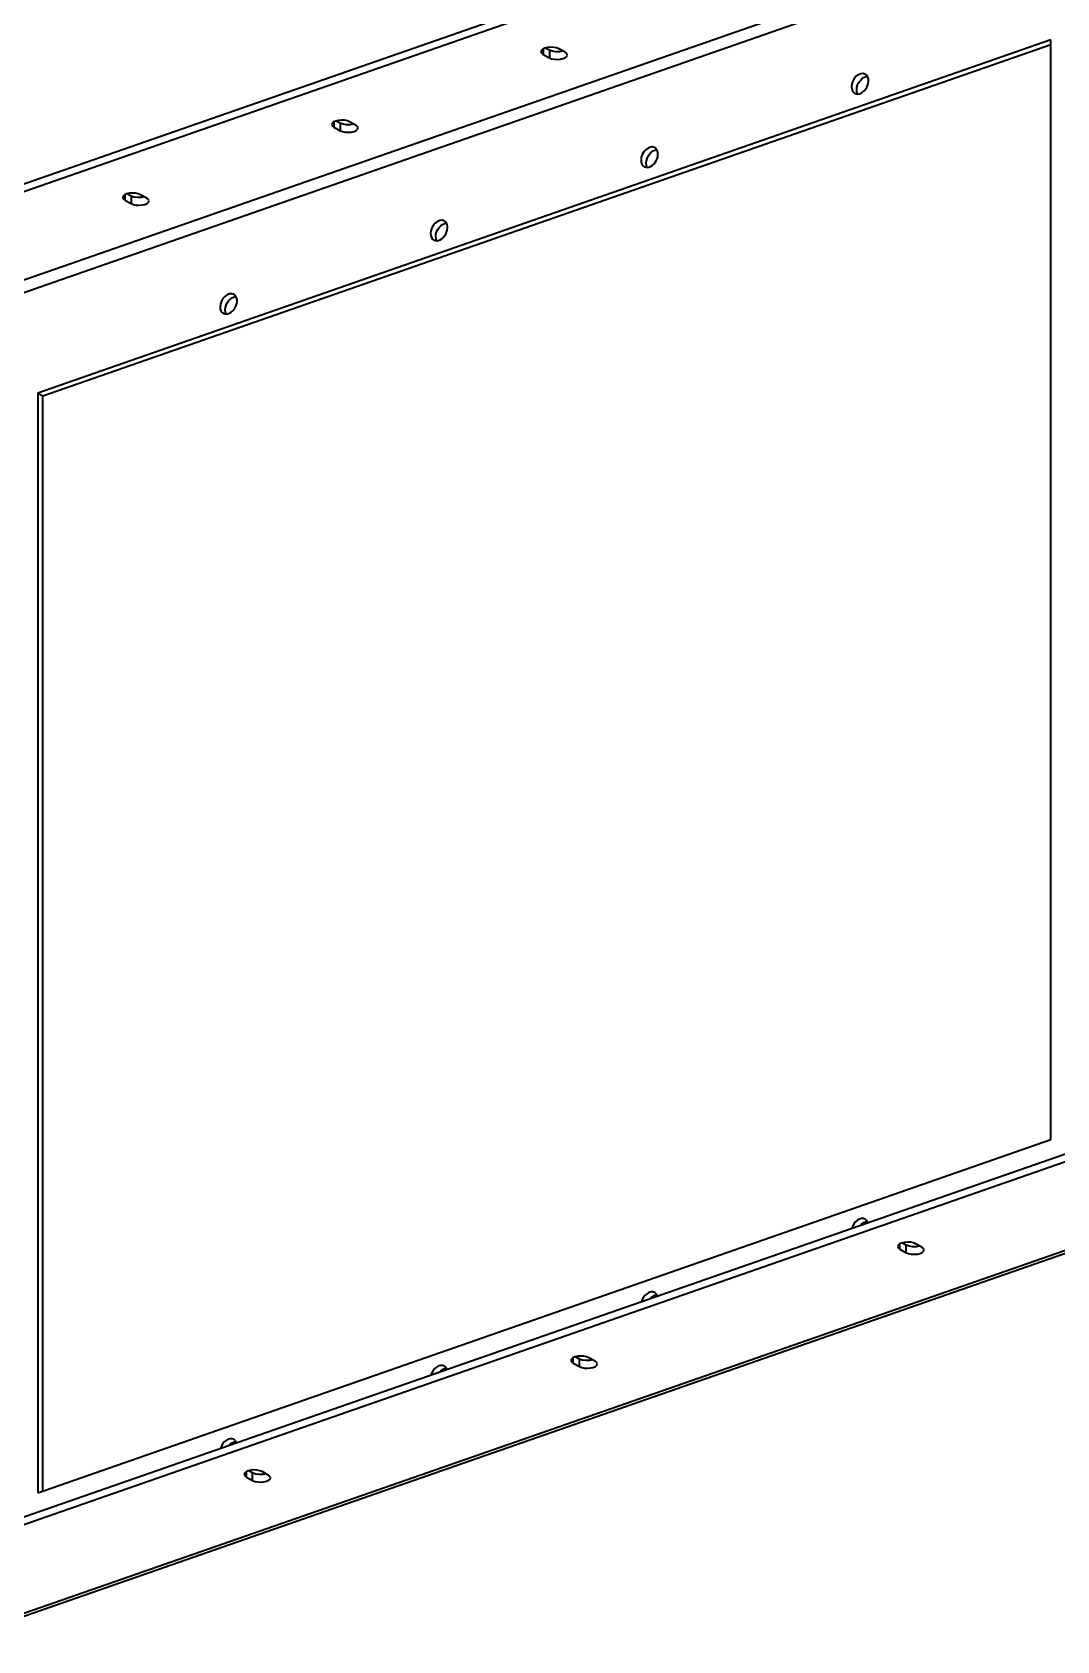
# Model space of a CAD drawing. Header units: millimetres. Extents: x 0 to 420, y 0 to 297.
# Drawn here: x 265.3 to 326.5, y 149.4 to 245.5 of the extents above; entities that cross this region are included whole.
import ezdxf

# ---------------------------------------------------------------- set-up
doc = ezdxf.new("R2010")
doc.units = ezdxf.units.MM

msp = doc.modelspace()

# ---------------------------------------------------------------- linework, layer by layer
at = {"color": 1, "lineweight": 35}
for p, q in [((248.107, 230.584), (323.884, 257)), ((248.107, 230.134), (323.884, 256.55)), ((325.92, 251.958), (254.377, 227.018)), ((254.689, 226.398), (326.194, 251.325)), ((326.139, 245.005), (265.622, 223.909)), ((265.934, 223.739), (326.139, 244.726)), ((295.707, 244.383), (295.679, 244.304)), ((295.679, 244.304), (295.712, 244.217)), ((295.789, 244.455), (295.707, 244.383)), ((295.712, 244.217), (295.81, 244.141)), ((295.918, 244.513), (295.789, 244.455)), ((295.81, 244.467), (295.81, 244.141)), ((295.81, 244.141), (296.185, 243.936)), ((296.08, 244.551), (295.918, 244.513)), ((296.185, 244.386), (295.94, 244.52)), ((296.261, 244.565), (296.08, 244.551)), ((296.354, 244.323), (296.185, 244.386)), ((296.185, 244.386), (296.185, 243.936)), ((296.444, 244.555), (296.261, 244.565)), ((296.565, 244.291), (296.354, 244.323)), ((296.611, 244.522), (296.444, 244.555)), ((296.788, 244.295), (296.565, 244.291)), ((296.747, 244.467), (296.611, 244.522)), ((297.122, 244.263), (296.747, 244.467)), ((296.992, 244.334), (296.788, 244.295)), ((297.22, 244.186), (297.122, 244.263)), ((297.253, 244.1), (297.22, 244.186)), ((326.139, 179.301), (326.139, 245.005)), ((296.185, 243.936), (296.321, 243.882)), ((296.321, 243.882), (296.488, 243.848)), ((296.488, 243.848), (296.671, 243.838)), ((296.671, 243.838), (296.852, 243.853)), ((296.852, 243.853), (297.014, 243.891)), ((297.014, 243.891), (297.143, 243.949)), ((297.143, 243.949), (297.225, 244.02)), ((297.225, 244.02), (297.253, 244.1)), ((314.25, 242.372), (314.231, 242.204)), ((314.231, 242.204), (314.244, 242.077)), ((314.308, 242.54), (314.25, 242.372)), ((314.398, 242.697), (314.308, 242.54)), ((314.515, 242.829), (314.398, 242.697)), ((314.649, 242.926), (314.515, 242.829)), ((314.556, 242.171), (314.595, 242.311)), ((314.595, 242.311), (314.658, 242.445)), ((314.79, 242.981), (314.649, 242.926)), ((314.658, 242.445), (314.741, 242.567)), ((314.741, 242.567), (314.841, 242.67)), ((314.927, 242.99), (314.79, 242.981)), ((314.841, 242.67), (314.951, 242.75)), ((315.049, 242.952), (314.927, 242.99)), ((314.951, 242.75), (315.066, 242.801)), ((315.122, 242.898), (315.049, 242.952)), ((315.066, 242.801), (315.181, 242.822)), ((315.179, 242.825), (315.122, 242.898)), ((315.139, 242.163), (315.192, 242.278)), ((315.22, 242.734), (315.179, 242.825)), ((315.192, 242.278), (315.228, 242.398)), ((315.242, 242.63), (315.22, 242.734)), ((315.228, 242.398), (315.245, 242.517)), ((315.245, 242.517), (315.242, 242.63)), ((314.244, 242.077), (314.283, 241.965)), ((314.283, 241.965), (314.345, 241.874)), ((314.345, 241.874), (314.427, 241.81)), ((314.427, 241.81), (314.512, 241.779)), ((314.512, 241.779), (314.605, 241.77)), ((314.543, 242.034), (314.556, 242.171)), ((314.56, 241.892), (314.543, 242.034)), ((314.608, 241.77), (314.56, 241.892)), ((314.605, 241.77), (314.703, 241.785)), ((314.703, 241.785), (314.802, 241.823)), ((314.802, 241.823), (314.899, 241.882)), ((314.899, 241.882), (314.99, 241.961)), ((314.99, 241.961), (315.071, 242.055)), ((315.071, 242.055), (315.139, 242.163)), ((283.213, 240.028), (283.185, 239.948)), ((283.185, 239.948), (283.218, 239.862)), ((283.295, 240.1), (283.213, 240.028)), ((283.218, 239.862), (283.316, 239.785)), ((283.424, 240.157), (283.295, 240.1)), ((283.316, 240.112), (283.316, 239.785)), ((283.316, 239.785), (283.691, 239.581)), ((283.586, 240.195), (283.424, 240.157)), ((283.691, 240.031), (283.446, 240.164)), ((283.767, 240.21), (283.586, 240.195)), ((283.86, 239.968), (283.691, 240.031)), ((283.691, 240.031), (283.691, 239.581)), ((283.691, 239.581), (283.827, 239.527)), ((283.95, 240.2), (283.767, 240.21)), ((283.827, 239.527), (283.994, 239.493)), ((284.071, 239.936), (283.86, 239.968)), ((284.117, 240.166), (283.95, 240.2)), ((283.994, 239.493), (284.177, 239.483)), ((284.294, 239.94), (284.071, 239.936)), ((284.253, 240.112), (284.117, 240.166)), ((284.177, 239.483), (284.358, 239.498)), ((284.628, 239.908), (284.253, 240.112)), ((284.498, 239.978), (284.294, 239.94)), ((284.358, 239.498), (284.521, 239.536)), ((284.521, 239.536), (284.649, 239.593)), ((284.726, 239.831), (284.628, 239.908)), ((284.649, 239.593), (284.731, 239.665)), ((284.759, 239.744), (284.726, 239.831)), ((284.731, 239.665), (284.759, 239.744)), ((301.943, 238.446), (301.826, 238.314)), ((302.077, 238.543), (301.943, 238.446)), ((302.218, 238.598), (302.077, 238.543)), ((302.355, 238.607), (302.218, 238.598)), ((302.269, 238.288), (302.379, 238.367)), ((302.477, 238.569), (302.355, 238.607)), ((302.379, 238.367), (302.494, 238.418)), ((302.55, 238.516), (302.477, 238.569)), ((302.494, 238.418), (302.609, 238.439)), ((302.607, 238.442), (302.55, 238.516)), ((302.648, 238.352), (302.607, 238.442)), ((302.67, 238.248), (302.648, 238.352)), ((301.678, 237.989), (301.659, 237.821)), ((301.659, 237.821), (301.672, 237.694)), ((301.672, 237.694), (301.711, 237.582)), ((301.736, 238.158), (301.678, 237.989)), ((301.711, 237.582), (301.773, 237.492)), ((301.826, 238.314), (301.736, 238.158)), ((301.773, 237.492), (301.855, 237.428)), ((301.855, 237.428), (301.94, 237.396)), ((301.94, 237.396), (302.033, 237.387)), ((301.971, 237.651), (301.984, 237.789)), ((301.988, 237.509), (301.971, 237.651)), ((301.984, 237.789), (302.023, 237.928)), ((302.036, 237.388), (301.988, 237.509)), ((302.023, 237.928), (302.086, 238.062)), ((302.033, 237.387), (302.131, 237.402)), ((302.086, 238.062), (302.169, 238.184)), ((302.131, 237.402), (302.23, 237.44)), ((302.169, 238.184), (302.269, 238.288)), ((302.23, 237.44), (302.327, 237.5)), ((302.327, 237.5), (302.418, 237.578)), ((302.418, 237.578), (302.499, 237.673)), ((302.499, 237.673), (302.568, 237.78)), ((302.568, 237.78), (302.62, 237.895)), ((302.62, 237.895), (302.656, 238.015)), ((302.656, 238.015), (302.673, 238.134)), ((302.673, 238.134), (302.67, 238.248)), ((270.719, 235.672), (270.691, 235.593)), ((270.691, 235.593), (270.725, 235.507)), ((270.801, 235.744), (270.719, 235.672)), ((270.725, 235.507), (270.822, 235.43)), ((270.93, 235.802), (270.801, 235.744)), ((270.822, 235.756), (270.822, 235.43)), ((271.092, 235.84), (270.93, 235.802)), ((271.197, 235.676), (270.952, 235.809)), ((271.273, 235.854), (271.092, 235.84)), ((271.366, 235.612), (271.197, 235.676)), ((271.197, 235.676), (271.197, 235.226)), ((271.456, 235.844), (271.273, 235.854)), ((271.577, 235.58), (271.366, 235.612)), ((271.623, 235.811), (271.456, 235.844)), ((271.8, 235.584), (271.577, 235.58)), ((271.759, 235.756), (271.623, 235.811)), ((272.134, 235.552), (271.759, 235.756)), ((272.004, 235.623), (271.8, 235.584)), ((272.232, 235.475), (272.134, 235.552)), ((272.266, 235.389), (272.232, 235.475)), ((270.822, 235.43), (271.197, 235.226)), ((271.197, 235.226), (271.333, 235.171)), ((271.333, 235.171), (271.5, 235.138)), ((271.5, 235.138), (271.683, 235.128)), ((271.683, 235.128), (271.864, 235.142)), ((271.864, 235.142), (272.027, 235.18)), ((272.027, 235.18), (272.155, 235.238)), ((272.155, 235.238), (272.237, 235.31)), ((272.237, 235.31), (272.266, 235.389)), ((289.106, 233.607), (289.087, 233.439)), ((289.164, 233.775), (289.106, 233.607)), ((289.254, 233.931), (289.164, 233.775)), ((289.371, 234.063), (289.254, 233.931)), ((289.505, 234.161), (289.371, 234.063)), ((289.412, 233.406), (289.451, 233.545)), ((289.451, 233.545), (289.514, 233.68)), ((289.646, 234.216), (289.505, 234.161)), ((289.514, 233.68), (289.597, 233.801)), ((289.597, 233.801), (289.697, 233.905)), ((289.783, 234.225), (289.646, 234.216)), ((289.697, 233.905), (289.807, 233.984)), ((289.905, 234.187), (289.783, 234.225)), ((289.807, 233.984), (289.922, 234.036)), ((289.978, 234.133), (289.905, 234.187)), ((289.922, 234.036), (290.037, 234.056)), ((290.035, 234.06), (289.978, 234.133)), ((290.076, 233.969), (290.035, 234.06)), ((290.048, 233.513), (290.084, 233.632)), ((290.098, 233.865), (290.076, 233.969)), ((290.084, 233.632), (290.101, 233.751)), ((290.101, 233.751), (290.098, 233.865)), ((289.087, 233.439), (289.1, 233.311)), ((289.1, 233.311), (289.139, 233.199)), ((289.139, 233.199), (289.201, 233.109)), ((289.201, 233.109), (289.283, 233.045)), ((289.283, 233.045), (289.368, 233.013)), ((289.368, 233.013), (289.461, 233.005)), ((289.399, 233.269), (289.412, 233.406)), ((289.416, 233.126), (289.399, 233.269)), ((289.464, 233.005), (289.416, 233.126)), ((289.461, 233.005), (289.559, 233.02)), ((289.559, 233.02), (289.658, 233.058)), ((289.658, 233.058), (289.755, 233.117)), ((289.755, 233.117), (289.846, 233.195)), ((289.846, 233.195), (289.927, 233.29)), ((289.927, 233.29), (289.996, 233.397)), ((289.996, 233.397), (290.048, 233.513)), ((276.933, 229.778), (276.799, 229.681)), ((277.074, 229.833), (276.933, 229.778)), ((277.211, 229.842), (277.074, 229.833)), ((277.333, 229.804), (277.211, 229.842)), ((277.406, 229.75), (277.333, 229.804)), ((277.463, 229.677), (277.406, 229.75)), ((276.534, 229.224), (276.515, 229.056)), ((276.515, 229.056), (276.528, 228.929)), ((276.528, 228.929), (276.567, 228.817)), ((276.592, 229.393), (276.534, 229.224)), ((276.567, 228.817), (276.629, 228.726)), ((276.682, 229.549), (276.592, 229.393)), ((276.799, 229.681), (276.682, 229.549)), ((276.827, 228.886), (276.84, 229.023)), ((276.844, 228.744), (276.827, 228.886)), ((276.84, 229.023), (276.879, 229.163)), ((276.892, 228.622), (276.844, 228.744)), ((276.879, 229.163), (276.942, 229.297)), ((276.942, 229.297), (277.025, 229.419)), ((277.025, 229.419), (277.125, 229.522)), ((277.086, 228.675), (277.183, 228.734)), ((277.125, 229.522), (277.235, 229.602)), ((277.183, 228.734), (277.274, 228.813)), ((277.235, 229.602), (277.35, 229.653)), ((277.274, 228.813), (277.355, 228.907)), ((277.35, 229.653), (277.465, 229.674)), ((277.355, 228.907), (277.424, 229.015)), ((277.424, 229.015), (277.476, 229.13)), ((277.504, 229.586), (277.463, 229.677)), ((277.476, 229.13), (277.512, 229.25)), ((277.526, 229.482), (277.504, 229.586)), ((277.512, 229.25), (277.529, 229.369)), ((277.529, 229.369), (277.526, 229.482)), ((276.629, 228.726), (276.711, 228.662)), ((276.711, 228.662), (276.796, 228.631)), ((276.796, 228.631), (276.889, 228.622)), ((276.889, 228.622), (276.987, 228.637)), ((276.987, 228.637), (277.086, 228.675)), ((265.622, 223.909), (265.622, 158.204)), ((265.622, 223.909), (265.934, 223.739)), ((265.934, 158.313), (265.934, 223.739)), ((353.585, 187.698), (254.299, 153.087)), ((353.585, 187.248), (254.299, 152.637)), ((358.996, 183.833), (260.234, 149.404)), ((260.563, 149.36), (359.325, 183.789)), ((265.622, 158.204), (326.139, 179.301)), ((314.306, 174.133), (314.255, 173.988)), ((314.382, 174.268), (314.306, 174.133)), ((314.478, 174.387), (314.382, 174.268)), ((314.589, 174.483), (314.478, 174.387)), ((314.708, 174.55), (314.589, 174.483)), ((314.829, 174.583), (314.708, 174.55)), ((314.736, 174.155), (314.836, 174.261)), ((314.945, 174.583), (314.829, 174.583)), ((314.836, 174.261), (314.948, 174.343)), ((315.049, 174.547), (314.945, 174.583)), ((314.948, 174.343), (315.065, 174.396)), ((315.154, 174.457), (315.049, 174.547)), ((315.065, 174.396), (315.181, 174.417)), ((315.221, 174.325), (315.154, 174.457)), ((317.025, 172.996), (316.996, 172.917)), ((317.107, 173.068), (317.025, 172.996)), ((317.235, 173.126), (317.107, 173.068)), ((317.128, 172.753), (317.128, 173.08)), ((317.398, 173.163), (317.235, 173.126)), ((317.503, 172.999), (317.258, 173.133)), ((317.579, 173.178), (317.398, 173.163)), ((317.672, 172.936), (317.503, 172.999)), ((317.503, 172.549), (317.503, 172.999)), ((317.762, 173.168), (317.579, 173.178)), ((317.929, 173.134), (317.762, 173.168)), ((318.065, 173.08), (317.929, 173.134)), ((318.44, 172.876), (318.065, 173.08)), ((316.996, 172.917), (317.03, 172.83)), ((317.03, 172.83), (317.128, 172.753)), ((317.128, 172.753), (317.503, 172.549)), ((317.503, 172.549), (317.638, 172.495)), ((317.638, 172.495), (317.806, 172.461)), ((317.882, 172.904), (317.672, 172.936)), ((317.806, 172.461), (317.989, 172.451)), ((318.105, 172.908), (317.882, 172.904)), ((317.989, 172.451), (318.17, 172.466)), ((318.31, 172.947), (318.105, 172.908)), ((318.17, 172.466), (318.332, 172.504)), ((318.332, 172.504), (318.461, 172.561)), ((318.537, 172.799), (318.44, 172.876)), ((318.461, 172.561), (318.543, 172.633)), ((318.571, 172.713), (318.537, 172.799)), ((318.543, 172.633), (318.571, 172.713)), ((302.136, 170.167), (302.017, 170.1)), ((302.257, 170.201), (302.136, 170.167)), ((302.373, 170.2), (302.257, 170.201)), ((302.477, 170.164), (302.373, 170.2)), ((302.582, 170.074), (302.477, 170.164)), ((301.734, 169.75), (301.683, 169.605)), ((301.81, 169.886), (301.734, 169.75)), ((301.906, 170.005), (301.81, 169.886)), ((302.017, 170.1), (301.906, 170.005)), ((302.164, 169.773), (302.264, 169.879)), ((302.264, 169.879), (302.376, 169.96)), ((302.376, 169.96), (302.493, 170.013)), ((302.493, 170.013), (302.609, 170.034)), ((302.649, 169.942), (302.582, 170.074)), ((297.714, 166.32), (297.585, 166.263)), ((297.606, 165.948), (297.606, 166.275)), ((297.876, 166.358), (297.714, 166.32)), ((297.981, 166.194), (297.736, 166.327)), ((298.057, 166.373), (297.876, 166.358)), ((298.24, 166.363), (298.057, 166.373)), ((298.407, 166.329), (298.24, 166.363)), ((298.543, 166.275), (298.407, 166.329)), ((298.918, 166.071), (298.543, 166.275)), ((289.162, 165.367), (289.111, 165.223)), ((289.238, 165.503), (289.162, 165.367)), ((289.334, 165.622), (289.238, 165.503)), ((289.445, 165.718), (289.334, 165.622)), ((289.564, 165.784), (289.445, 165.718)), ((289.685, 165.818), (289.564, 165.784)), ((289.592, 165.39), (289.692, 165.496)), ((289.801, 165.817), (289.685, 165.818)), ((289.692, 165.496), (289.804, 165.578)), ((289.905, 165.782), (289.801, 165.817)), ((289.804, 165.578), (289.921, 165.63)), ((290.01, 165.692), (289.905, 165.782)), ((289.921, 165.63), (290.037, 165.652)), ((290.077, 165.559), (290.01, 165.692)), ((297.503, 166.191), (297.475, 166.111)), ((297.475, 166.111), (297.508, 166.025)), ((297.585, 166.263), (297.503, 166.191)), ((297.508, 166.025), (297.606, 165.948)), ((297.606, 165.948), (297.981, 165.744)), ((298.15, 166.131), (297.981, 166.194)), ((297.981, 165.744), (297.981, 166.194)), ((297.981, 165.744), (298.117, 165.69)), ((298.117, 165.69), (298.284, 165.656)), ((298.361, 166.099), (298.15, 166.131)), ((298.284, 165.656), (298.467, 165.646)), ((298.584, 166.102), (298.361, 166.099)), ((298.467, 165.646), (298.648, 165.66)), ((298.788, 166.141), (298.584, 166.102)), ((298.648, 165.66), (298.81, 165.698)), ((298.81, 165.698), (298.939, 165.756)), ((299.016, 165.994), (298.918, 166.071)), ((298.939, 165.756), (299.021, 165.828)), ((299.049, 165.907), (299.016, 165.994)), ((299.021, 165.828), (299.049, 165.907)), ((276.59, 160.985), (276.539, 160.84)), ((276.666, 161.12), (276.59, 160.985)), ((276.762, 161.239), (276.666, 161.12)), ((276.873, 161.335), (276.762, 161.239)), ((276.992, 161.402), (276.873, 161.335)), ((277.113, 161.435), (276.992, 161.402)), ((277.02, 161.007), (277.12, 161.113)), ((277.229, 161.435), (277.113, 161.435)), ((277.12, 161.113), (277.232, 161.195)), ((277.333, 161.399), (277.229, 161.435)), ((277.232, 161.195), (277.349, 161.248)), ((277.438, 161.309), (277.333, 161.399)), ((277.349, 161.248), (277.465, 161.269)), ((277.505, 161.177), (277.438, 161.309)), ((278.354, 159.553), (278.192, 159.515)), ((278.535, 159.567), (278.354, 159.553)), ((278.718, 159.557), (278.535, 159.567)), ((278.886, 159.524), (278.718, 159.557)), ((277.981, 159.385), (277.953, 159.306)), ((277.953, 159.306), (277.987, 159.219)), ((278.063, 159.457), (277.981, 159.385)), ((277.987, 159.219), (278.084, 159.143)), ((278.192, 159.515), (278.063, 159.457)), ((278.084, 159.143), (278.084, 159.469)), ((278.084, 159.143), (278.459, 158.938)), ((278.459, 159.389), (278.214, 159.522)), ((278.628, 159.325), (278.459, 159.389)), ((278.459, 158.938), (278.459, 159.389)), ((278.459, 158.938), (278.595, 158.884)), ((278.595, 158.884), (278.762, 158.851)), ((278.839, 159.293), (278.628, 159.325)), ((278.762, 158.851), (278.945, 158.84)), ((279.062, 159.297), (278.839, 159.293)), ((279.021, 159.469), (278.886, 159.524)), ((278.945, 158.84), (279.126, 158.855)), ((279.396, 159.265), (279.021, 159.469)), ((279.266, 159.336), (279.062, 159.297)), ((279.126, 158.855), (279.289, 158.893)), ((279.289, 158.893), (279.417, 158.951)), ((279.494, 159.188), (279.396, 159.265)), ((279.417, 158.951), (279.499, 159.022)), ((279.528, 159.102), (279.494, 159.188)), ((279.499, 159.022), (279.528, 159.102))]:
    msp.add_line(p, q, dxfattribs=at)

doc.saveas('drawing.dxf')
